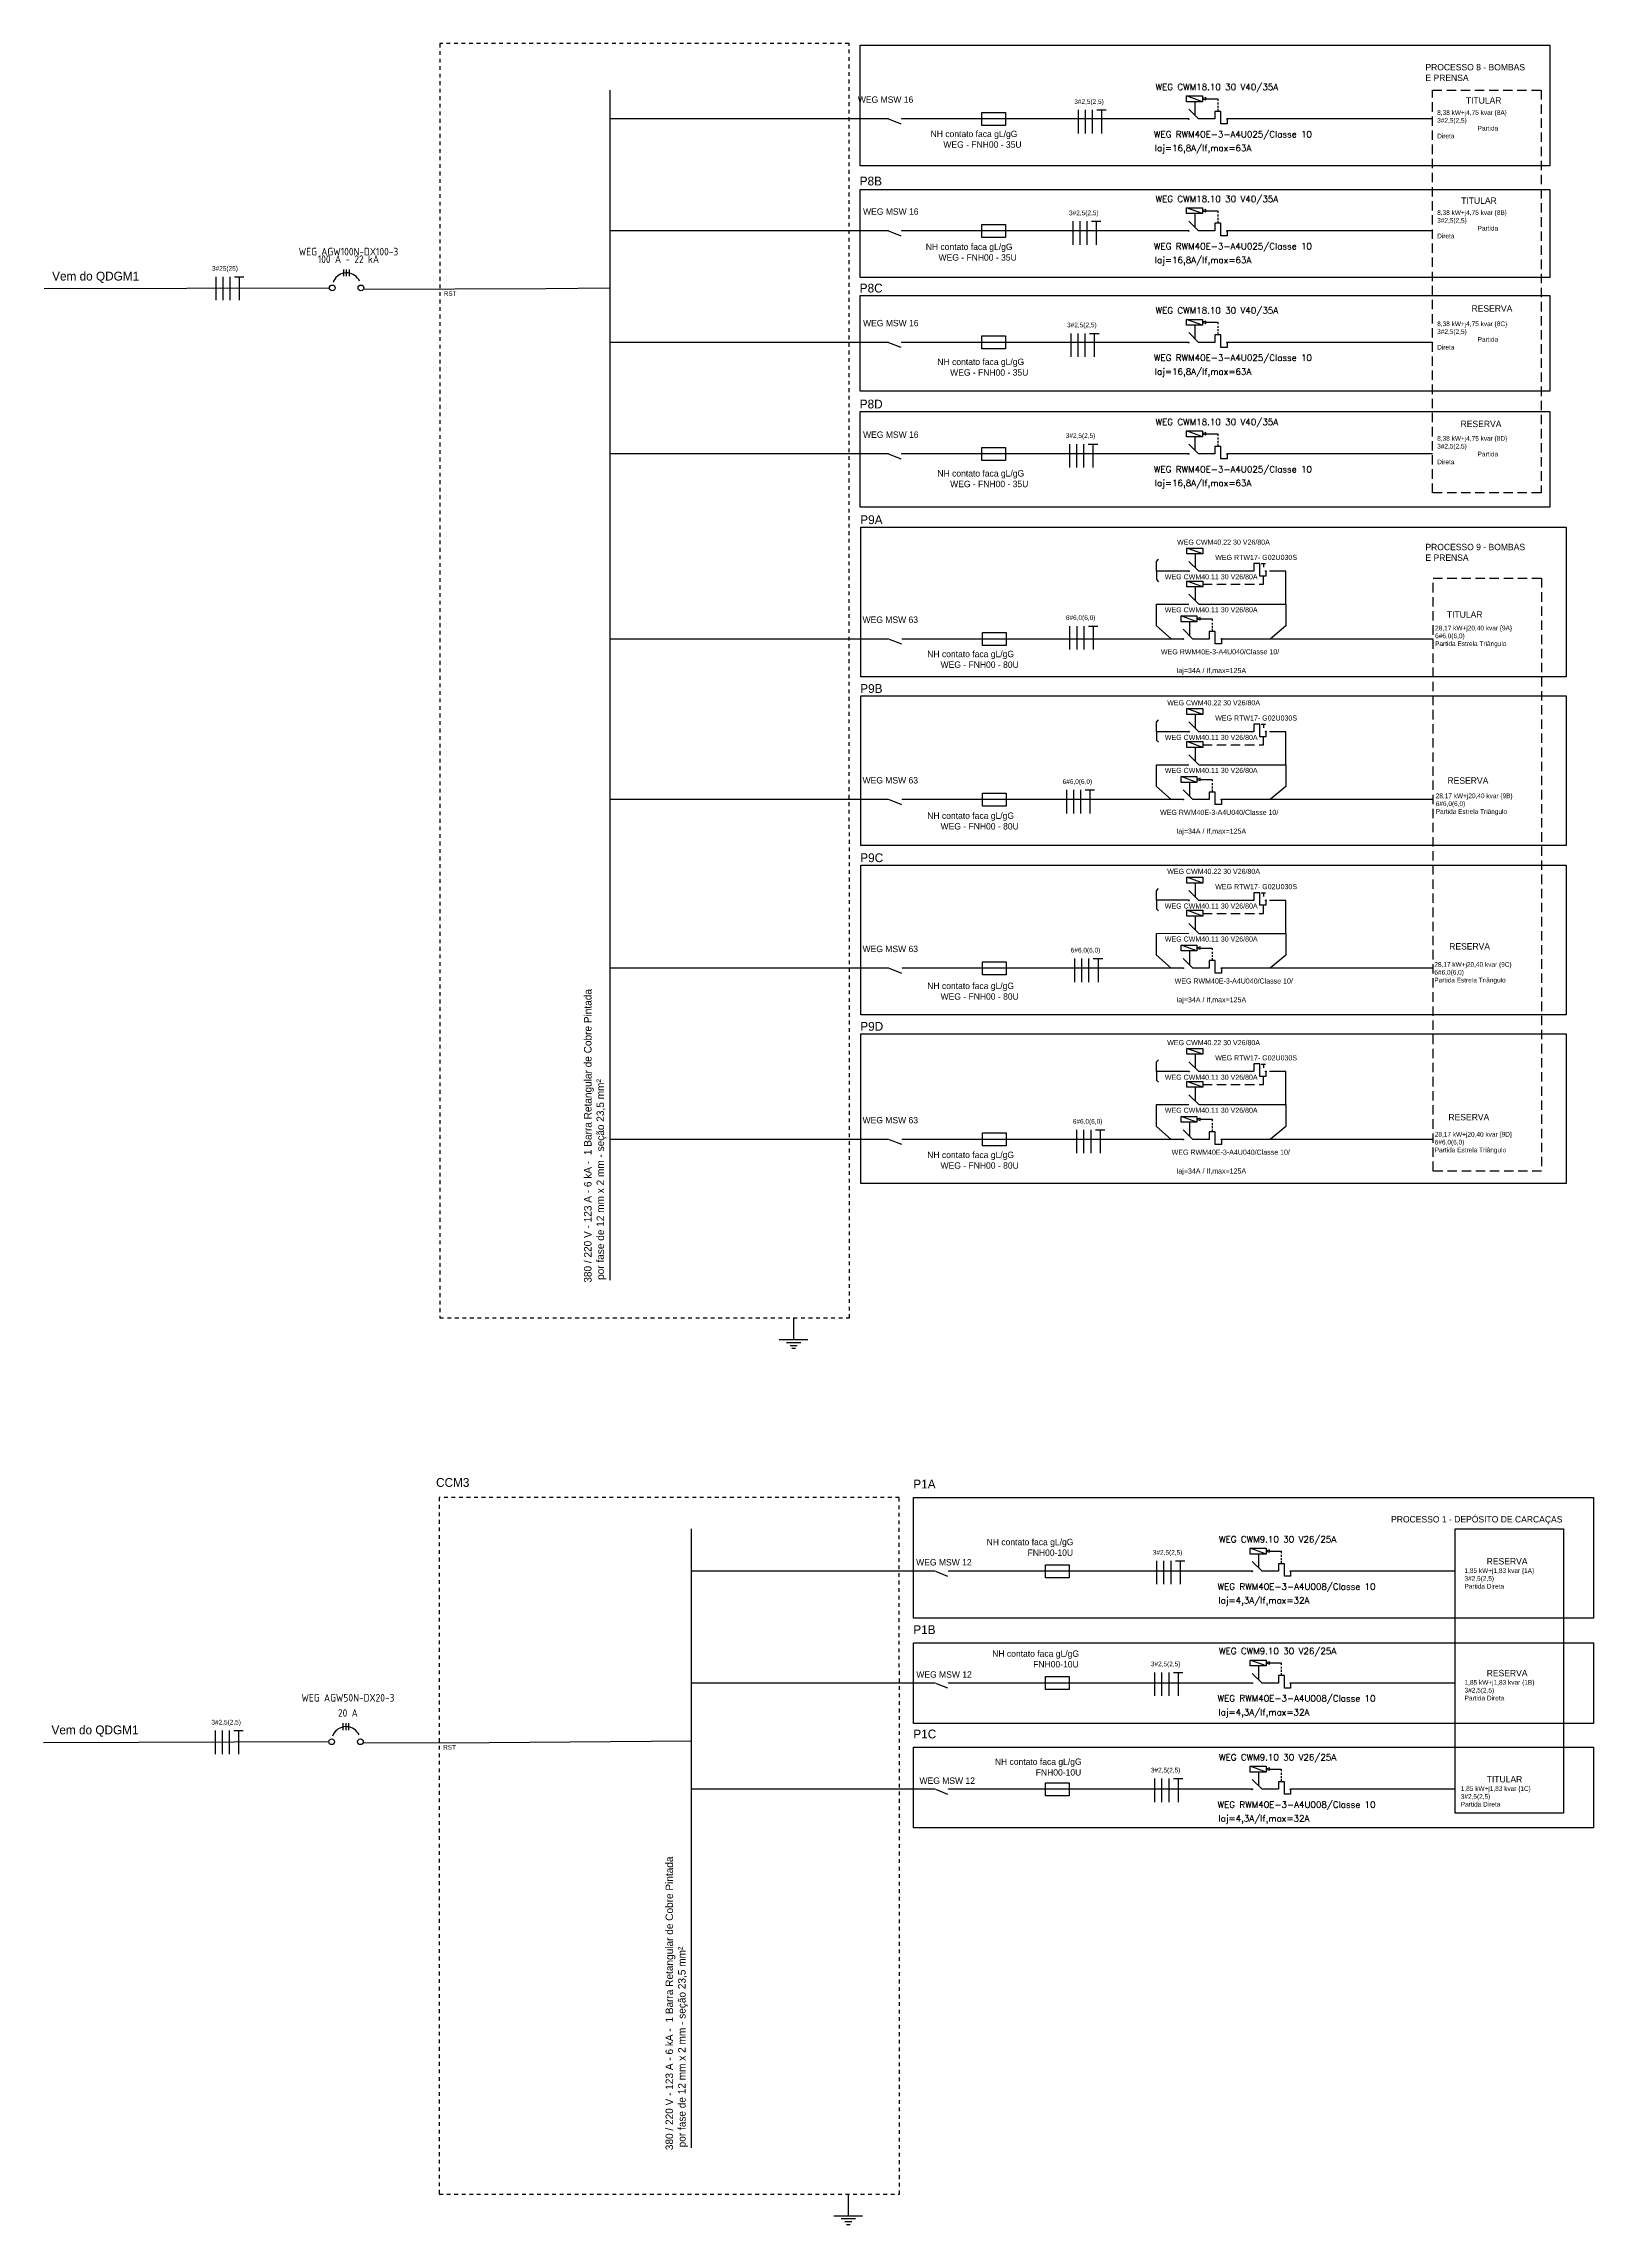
# Model space of a CAD drawing. Extents: x -259 to 641, y -96 to 322.
# Drawn here: x 91.8 to 133, y 97.3 to 155.3 of the extents above; entities that cross this region are included whole.
import ezdxf

# ---------------------------------------------------------------- set-up
doc = ezdxf.new("R2010")
doc.units = 0
doc.header["$MEASUREMENT"] = 0
for name, pattern in [('DASHED', [19.05, 12.7, -6.35]), ('DASHED2', [0.375, 0.25, -0.125]), ('HIDDEN', [0.375, 0.25, -0.125])]:
    doc.linetypes.add(name, pattern=pattern)
for name, color, linetype in [('_ELT_UNIFILAR_DETALHES', 1, 'Continuous'), ('_ELT_UNIFILAR_PROC_TEXTO', 1, 'Continuous'), ('CONEXÃO', 7, 'Continuous'), ('DIAGRAMA UNIFILAR', 80, 'Continuous'), ('ELET_TRIFILAR_TEXTO', 4, 'Continuous'), ('ELET_UNIFILAR_TEXTO', 4, 'Continuous'), ('ELT_UNIFILAR_DESENHO', 5, 'Continuous')]:
    doc.layers.add(name, color=color, linetype=linetype)
doc.styles.add('ARIAL', font='arial.ttf')
doc.styles.add('ROMANS', font='romans')

msp = doc.modelspace()

# ---------------------------------------------------------------- hatches: boundary and pattern name
at = {"layer": 'ELT_UNIFILAR_DESENHO', "linetype": 'Continuous', "transparency": 33554687}
h = msp.add_hatch(color=256, dxfattribs=at)
h.dxf.hatch_style = 1
h.paths.add_polyline_path([(114.256, 153.284, 1), (114.287, 153.284, 1)])
h.paths.add_polyline_path([(114.613, 153.283, 1), (114.644, 153.283, 1)])
h = msp.add_hatch(color=256, dxfattribs=at)
h.dxf.hatch_style = 1
h.paths.add_polyline_path([(114.256, 150.309, 1), (114.287, 150.309, 1)])
h.paths.add_polyline_path([(114.613, 150.308, 1), (114.644, 150.308, 1)])
h = msp.add_hatch(color=256, dxfattribs=at)
h.dxf.hatch_style = 1
h.paths.add_polyline_path([(114.256, 147.347, 1), (114.287, 147.347, 1)])
h.paths.add_polyline_path([(114.613, 147.346, 1), (114.644, 147.346, 1)])
h = msp.add_hatch(color=256, dxfattribs=at)
h.dxf.hatch_style = 1
h.paths.add_polyline_path([(114.256, 144.383, 1), (114.287, 144.383, 1)])
h.paths.add_polyline_path([(114.613, 144.383, 1), (114.644, 144.383, 1)])
h = msp.add_hatch(color=256, dxfattribs=at)
h.dxf.hatch_style = 1
h.paths.add_polyline_path([(114.271, 139.467, 1), (114.302, 139.467, 1)])
h.paths.add_polyline_path([(114.628, 139.466, 1), (114.659, 139.466, 1)])
h = msp.add_hatch(color=256, dxfattribs=at)
h.dxf.hatch_style = 1
h.paths.add_polyline_path([(114.271, 135.2, 1), (114.302, 135.2, 1)])
h.paths.add_polyline_path([(114.628, 135.2, 1), (114.659, 135.2, 1)])
h = msp.add_hatch(color=256, dxfattribs=at)
h.dxf.hatch_style = 1
h.paths.add_polyline_path([(114.271, 130.72, 1), (114.302, 130.72, 1)])
h.paths.add_polyline_path([(114.628, 130.72, 1), (114.659, 130.72, 1)])
h = msp.add_hatch(color=256, dxfattribs=at)
h.dxf.hatch_style = 1
h.paths.add_polyline_path([(114.271, 126.171, 1), (114.302, 126.171, 1)])
h.paths.add_polyline_path([(114.628, 126.17, 1), (114.659, 126.17, 1)])
h = msp.add_hatch(color=256, dxfattribs=at)
h.dxf.hatch_style = 1
h.paths.add_polyline_path([(115.499, 114.698, 1), (115.53, 114.698, 1)])
h.paths.add_polyline_path([(115.856, 114.697, 1), (115.887, 114.697, 1)])
h = msp.add_hatch(color=256, dxfattribs=at)
h.dxf.hatch_style = 1
h.paths.add_polyline_path([(115.499, 111.727, 1), (115.53, 111.727, 1)])
h.paths.add_polyline_path([(115.856, 111.727, 1), (115.887, 111.727, 1)])
h = msp.add_hatch(color=256, dxfattribs=at)
h.dxf.hatch_style = 1
h.paths.add_polyline_path([(115.499, 108.906, 1), (115.53, 108.906, 1)])
h.paths.add_polyline_path([(115.856, 108.905, 1), (115.887, 108.905, 1)])

# ---------------------------------------------------------------- linework, layer by layer
at = {"layer": '_ELT_UNIFILAR_DETALHES', "linetype": 'HIDDEN'}
for points in [[(128.743, 154.041), (131.626, 154.041), (131.626, 143.345), (128.743, 143.345)], [(128.758, 141.076), (131.641, 141.076), (131.641, 125.325), (128.758, 125.325)]]:
    msp.add_lwpolyline(points, close=True, dxfattribs=at)
at = {"layer": '_ELT_UNIFILAR_PROC_TEXTO', "linetype": 'DASHED'}
msp.add_lwpolyline([(129.34, 115.82), (132.223, 115.82), (132.223, 108.264), (129.34, 108.264)], close=True, dxfattribs=at)
at = {"layer": 'CONEXÃO', "color": 6, "linetype": 'HIDDEN'}
for points in [[(122.632, 140.918), (124.245, 140.918), (124.245, 140.918)], [(124.245, 140.918), (124.245, 140.918), (124.245, 141.132)], [(124.245, 136.651), (124.245, 136.651), (124.245, 136.866)], [(122.632, 136.651), (124.245, 136.651), (124.245, 136.651)], [(122.632, 132.171), (124.245, 132.171), (124.245, 132.171)], [(124.245, 132.171), (124.245, 132.171), (124.245, 132.386)], [(122.632, 127.622), (124.245, 127.622), (124.245, 127.622)], [(124.245, 127.622), (124.245, 127.622), (124.245, 127.836)]]:
    msp.add_lwpolyline(points, dxfattribs=at)
at = {"layer": 'DIAGRAMA UNIFILAR', "linetype": 'DASHED2'}
for p, q in [((124.185, 141.464), (124.301, 141.464)), ((124.245, 141.464), (124.245, 141.367)), ((124.185, 137.198), (124.301, 137.198)), ((124.245, 137.198), (124.245, 137.101)), ((124.185, 132.718), (124.301, 132.718)), ((124.245, 132.718), (124.245, 132.621)), ((124.185, 128.168), (124.301, 128.168)), ((124.245, 128.168), (124.245, 128.071))]:
    msp.add_line(p, q, dxfattribs=at)
at = {"layer": 'ELT_UNIFILAR_DESENHO', "linetype": 'DASHED2', "ltscale": 0.05}
for p, q in [((113.234, 155.279), (102.358, 155.279)), ((102.358, 155.279), (102.358, 121.422)), ((113.245, 121.422), (113.234, 155.279)), ((102.358, 121.422), (113.245, 121.422)), ((114.568, 116.655), (102.342, 116.655)), ((102.342, 116.655), (102.342, 98.144)), ((114.575, 98.144), (114.568, 116.655)), ((102.342, 98.144), (114.575, 98.144))]:
    msp.add_line(p, q, dxfattribs=at)
at = {"layer": 'ELT_UNIFILAR_DESENHO'}
for p, q in [((106.88, 122.424), (106.88, 154.042)), ((122.628, 153.737), (122.206, 153.891)), ((122.428, 153.737), (122.428, 153.371)), ((122.715, 153.844), (122.628, 153.813)), ((122.628, 153.813), (122.715, 153.782)), ((122.715, 153.813), (122.715, 153.844)), ((122.715, 153.813), (123.032, 153.813)), ((122.715, 153.782), (122.715, 153.813)), ((123.032, 153.813), (123.032, 153.763)), ((123.032, 153.712), (123.032, 153.661)), ((123.032, 153.627), (123.032, 153.577)), ((123.032, 153.545), (123.032, 153.494)), ((114.286, 153.278), (106.88, 153.278)), ((122.26, 153.278), (114.627, 153.278)), ((119.319, 153.516), (119.319, 152.892)), ((119.507, 153.516), (119.507, 152.892)), ((119.694, 153.516), (119.694, 152.892)), ((119.818, 153.516), (120.067, 153.516)), ((119.942, 153.516), (119.942, 152.892)), ((122.523, 153.277), (122.26, 153.537)), ((122.954, 153.277), (122.523, 153.277)), ((123.116, 153.48), (122.954, 153.48)), ((122.954, 153.48), (122.954, 153.277)), ((123.116, 153.146), (123.116, 153.48)), ((123.279, 153.146), (123.116, 153.146)), ((128.743, 153.277), (123.279, 153.277)), ((123.279, 153.277), (123.279, 153.146)), ((122.628, 150.762), (122.206, 150.916)), ((122.428, 150.762), (122.428, 150.396)), ((122.715, 150.869), (122.628, 150.838)), ((122.628, 150.838), (122.715, 150.807)), ((122.715, 150.838), (122.715, 150.869)), ((122.715, 150.838), (123.032, 150.838)), ((122.715, 150.807), (122.715, 150.838)), ((123.032, 150.838), (123.032, 150.788)), ((123.032, 150.737), (123.032, 150.686)), ((123.032, 150.652), (123.032, 150.602)), ((108.188, 150.303), (106.88, 150.303)), ((114.286, 150.303), (108.188, 150.303)), ((122.26, 150.303), (114.627, 150.303)), ((119.18, 150.559), (119.18, 149.935)), ((119.368, 150.559), (119.368, 149.935)), ((119.555, 150.559), (119.555, 149.935)), ((119.679, 150.559), (119.928, 150.559)), ((119.804, 150.559), (119.804, 149.935)), ((122.523, 150.303), (122.26, 150.562)), ((122.954, 150.303), (122.523, 150.303)), ((123.116, 150.505), (122.954, 150.505)), ((122.954, 150.505), (122.954, 150.303)), ((123.032, 150.57), (123.032, 150.519)), ((123.116, 150.171), (123.116, 150.505)), ((123.279, 150.171), (123.116, 150.171)), ((128.743, 150.303), (123.279, 150.303)), ((123.279, 150.303), (123.279, 150.171)), ((96.401, 149.083), (96.401, 148.459)), ((96.588, 149.083), (96.588, 148.459)), ((96.776, 149.083), (96.776, 148.459)), ((96.9, 149.083), (97.149, 149.083)), ((97.024, 149.083), (97.024, 148.459)), ((99.802, 149.099), (99.802, 149.277)), ((99.802, 149.099), (99.802, 149.277)), ((99.879, 149.099), (99.879, 149.277)), ((99.879, 149.099), (99.879, 149.277)), ((99.955, 149.099), (99.955, 149.277)), ((99.955, 149.099), (99.955, 149.277)), ((91.841, 148.771), (99.422, 148.793)), ((100.33, 148.757), (105.177, 148.771)), ((105.177, 148.771), (106.88, 148.787)), ((122.628, 147.799), (122.206, 147.953)), ((122.428, 147.799), (122.428, 147.434)), ((122.715, 147.907), (122.628, 147.876)), ((122.628, 147.876), (122.715, 147.845)), ((122.715, 147.876), (122.715, 147.907)), ((122.715, 147.876), (123.032, 147.876)), ((122.715, 147.845), (122.715, 147.876)), ((123.032, 147.876), (123.032, 147.826)), ((123.032, 147.774), (123.032, 147.724)), ((108.188, 147.341), (106.88, 147.341)), ((114.286, 147.341), (108.188, 147.341)), ((122.26, 147.341), (114.627, 147.341)), ((119.128, 147.582), (119.128, 146.958)), ((119.316, 147.582), (119.316, 146.958)), ((119.503, 147.582), (119.503, 146.958)), ((119.627, 147.582), (119.877, 147.582)), ((119.752, 147.582), (119.752, 146.958)), ((122.523, 147.34), (122.26, 147.6)), ((122.954, 147.34), (122.523, 147.34)), ((123.116, 147.542), (122.954, 147.542)), ((122.954, 147.542), (122.954, 147.34)), ((123.032, 147.69), (123.032, 147.64)), ((123.032, 147.607), (123.032, 147.557)), ((123.116, 147.208), (123.116, 147.542)), ((123.279, 147.208), (123.116, 147.208)), ((128.743, 147.34), (123.279, 147.34)), ((123.279, 147.34), (123.279, 147.208)), ((122.628, 144.836), (122.206, 144.99)), ((122.715, 144.944), (122.628, 144.913)), ((122.628, 144.913), (122.715, 144.882)), ((122.715, 144.913), (122.715, 144.944)), ((122.715, 144.913), (123.032, 144.913)), ((122.715, 144.882), (122.715, 144.913)), ((123.032, 144.913), (123.032, 144.862)), ((108.418, 144.378), (106.88, 144.378)), ((114.286, 144.378), (108.418, 144.378)), ((122.26, 144.378), (114.627, 144.378)), ((119.094, 144.641), (119.094, 144.017)), ((119.281, 144.641), (119.281, 144.017)), ((119.468, 144.641), (119.468, 144.017)), ((119.592, 144.641), (119.842, 144.641)), ((119.717, 144.641), (119.717, 144.017)), ((122.523, 144.377), (122.26, 144.636)), ((122.428, 144.836), (122.428, 144.471)), ((122.954, 144.377), (122.523, 144.377)), ((123.116, 144.579), (122.954, 144.579)), ((122.954, 144.579), (122.954, 144.377)), ((123.032, 144.811), (123.032, 144.761)), ((123.032, 144.727), (123.032, 144.676)), ((123.032, 144.644), (123.032, 144.594)), ((123.116, 144.245), (123.116, 144.579)), ((128.743, 144.377), (123.279, 144.377)), ((123.279, 144.377), (123.279, 144.245)), ((123.279, 144.245), (123.116, 144.245)), ((121.404, 141.521), (121.454, 141.578)), ((121.404, 141.265), (121.404, 141.521)), ((122.632, 141.723), (122.211, 141.877)), ((122.528, 141.264), (122.264, 141.524)), ((122.433, 141.723), (122.433, 141.358)), ((124.15, 141.467), (123.988, 141.467)), ((123.988, 141.467), (123.988, 141.264)), ((124.15, 141.132), (124.15, 141.467)), ((122.254, 141.265), (121.404, 141.265)), ((121.404, 141.265), (121.404, 141.04)), ((121.404, 141.04), (121.454, 140.983)), ((122.632, 140.847), (122.211, 141.001)), ((122.433, 140.847), (122.433, 140.482)), ((123.988, 141.264), (122.528, 141.264)), ((124.313, 141.132), (124.15, 141.132)), ((124.313, 141.264), (124.313, 141.132)), ((124.841, 141.264), (124.404, 141.264)), ((124.841, 140.388), (124.841, 141.264)), ((121.404, 140.388), (122.264, 140.389)), ((121.404, 139.807), (121.404, 140.388)), ((122.528, 140.388), (122.264, 140.648)), ((122.528, 140.388), (124.841, 140.388)), ((124.841, 140.388), (124.841, 139.807)), ((119.096, 139.805), (119.096, 139.181)), ((119.283, 139.805), (119.283, 139.181)), ((119.471, 139.805), (119.471, 139.181)), ((119.594, 139.805), (119.844, 139.805)), ((119.719, 139.805), (119.719, 139.181)), ((121.799, 139.462), (121.404, 139.807)), ((122.479, 139.92), (122.058, 140.074)), ((122.374, 139.461), (122.111, 139.72)), ((122.279, 139.92), (122.279, 139.554)), ((122.567, 140.028), (122.479, 139.997)), ((122.479, 139.997), (122.567, 139.966)), ((122.567, 139.997), (122.567, 140.028)), ((122.567, 139.997), (122.883, 139.997)), ((122.567, 139.966), (122.567, 139.997)), ((122.967, 139.663), (122.805, 139.663)), ((122.805, 139.663), (122.805, 139.461)), ((122.883, 139.997), (122.883, 139.946)), ((122.883, 139.895), (122.883, 139.844)), ((122.883, 139.811), (122.883, 139.76)), ((122.883, 139.728), (122.883, 139.678)), ((122.967, 139.329), (122.967, 139.663)), ((124.841, 139.807), (124.422, 139.461)), ((108.188, 139.461), (106.88, 139.461)), ((114.286, 139.461), (108.188, 139.461)), ((122.121, 139.461), (114.645, 139.461)), ((122.805, 139.461), (122.374, 139.461)), ((123.13, 139.329), (122.967, 139.329)), ((123.13, 139.461), (123.13, 139.329)), ((128.758, 139.461), (123.14, 139.461)), ((122.632, 137.457), (122.211, 137.611)), ((122.433, 137.457), (122.433, 137.091)), ((121.404, 137.254), (121.454, 137.311)), ((121.404, 136.998), (121.404, 137.254)), ((122.254, 136.998), (121.404, 136.998)), ((121.404, 136.998), (121.404, 136.773)), ((121.404, 136.773), (121.454, 136.716)), ((122.528, 136.998), (122.264, 137.257)), ((123.988, 136.998), (122.528, 136.998)), ((124.15, 137.2), (123.988, 137.2)), ((123.988, 137.2), (123.988, 136.998)), ((124.15, 136.866), (124.15, 137.2)), ((124.313, 136.866), (124.15, 136.866)), ((124.313, 136.998), (124.313, 136.866)), ((124.841, 136.998), (124.404, 136.998)), ((124.841, 136.121), (124.841, 136.998)), ((122.632, 136.581), (122.211, 136.735)), ((122.528, 136.121), (122.264, 136.381)), ((122.433, 136.581), (122.433, 136.215)), ((121.404, 136.121), (122.264, 136.122)), ((121.404, 135.54), (121.404, 136.121)), ((122.479, 135.653), (122.058, 135.807)), ((122.279, 135.653), (122.279, 135.288)), ((122.567, 135.761), (122.479, 135.73)), ((122.479, 135.73), (122.567, 135.699)), ((122.528, 136.121), (124.841, 136.121)), ((122.567, 135.73), (122.567, 135.761)), ((122.567, 135.73), (122.883, 135.73)), ((122.567, 135.699), (122.567, 135.73)), ((122.883, 135.73), (122.883, 135.68)), ((122.883, 135.628), (122.883, 135.578)), ((124.841, 136.121), (124.841, 135.54)), ((108.188, 135.195), (106.88, 135.195)), ((114.286, 135.195), (108.188, 135.195)), ((122.121, 135.195), (114.645, 135.195)), ((119.009, 135.451), (119.009, 134.827)), ((119.196, 135.451), (119.196, 134.827)), ((119.383, 135.451), (119.383, 134.827)), ((119.507, 135.451), (119.757, 135.451)), ((119.632, 135.451), (119.632, 134.827)), ((121.799, 135.195), (121.404, 135.54)), ((122.374, 135.194), (122.111, 135.453)), ((122.805, 135.194), (122.374, 135.194)), ((122.967, 135.396), (122.805, 135.396)), ((122.805, 135.396), (122.805, 135.194)), ((122.883, 135.544), (122.883, 135.493)), ((122.883, 135.461), (122.883, 135.411)), ((122.967, 135.062), (122.967, 135.396)), ((123.13, 135.062), (122.967, 135.062)), ((128.758, 135.194), (123.13, 135.194)), ((123.13, 135.194), (123.13, 135.062)), ((124.841, 135.54), (124.422, 135.195)), ((121.404, 132.774), (121.454, 132.831)), ((121.404, 132.518), (121.404, 132.774)), ((122.632, 132.977), (122.211, 133.131)), ((122.528, 132.517), (122.264, 132.777)), ((122.433, 132.977), (122.433, 132.611)), ((124.15, 132.72), (123.988, 132.72)), ((123.988, 132.72), (123.988, 132.517)), ((124.15, 132.386), (124.15, 132.72)), ((122.254, 132.518), (121.404, 132.518)), ((121.404, 132.518), (121.404, 132.293)), ((121.404, 132.293), (121.454, 132.236)), ((122.632, 132.101), (122.211, 132.254)), ((123.988, 132.517), (122.528, 132.517)), ((124.313, 132.386), (124.15, 132.386)), ((124.313, 132.517), (124.313, 132.386)), ((124.841, 132.517), (124.404, 132.517)), ((124.841, 131.641), (124.841, 132.517)), ((121.404, 131.641), (122.264, 131.642)), ((121.404, 131.06), (121.404, 131.641)), ((122.528, 131.641), (122.264, 131.901)), ((122.433, 132.101), (122.433, 131.735)), ((122.528, 131.641), (124.841, 131.641)), ((124.841, 131.641), (124.841, 131.06)), ((119.227, 130.971), (119.227, 130.347)), ((119.414, 130.971), (119.414, 130.347)), ((119.601, 130.971), (119.601, 130.347)), ((119.725, 130.971), (119.975, 130.971)), ((119.85, 130.971), (119.85, 130.347)), ((121.799, 130.715), (121.404, 131.06)), ((122.479, 131.173), (122.058, 131.327)), ((122.374, 130.714), (122.111, 130.973)), ((122.279, 131.173), (122.279, 130.808)), ((122.567, 131.281), (122.479, 131.25)), ((122.479, 131.25), (122.567, 131.219)), ((122.567, 131.25), (122.567, 131.281)), ((122.567, 131.25), (122.883, 131.25)), ((122.567, 131.219), (122.567, 131.25)), ((122.883, 131.25), (122.883, 131.199)), ((122.883, 131.148), (122.883, 131.098)), ((122.883, 131.064), (122.883, 131.013)), ((122.883, 130.981), (122.883, 130.931)), ((124.841, 131.06), (124.422, 130.715)), ((108.188, 130.715), (106.88, 130.715)), ((114.286, 130.715), (108.188, 130.715)), ((122.121, 130.715), (114.645, 130.715)), ((122.805, 130.714), (122.374, 130.714)), ((122.967, 130.916), (122.805, 130.916)), ((122.805, 130.916), (122.805, 130.714)), ((122.967, 130.582), (122.967, 130.916)), ((123.13, 130.582), (122.967, 130.582)), ((123.13, 130.714), (123.13, 130.582)), ((128.758, 130.714), (123.14, 130.714)), ((121.404, 128.225), (121.454, 128.282)), ((121.404, 127.969), (121.404, 128.225)), ((122.632, 128.427), (122.211, 128.581)), ((122.528, 127.968), (122.264, 128.228)), ((122.433, 128.427), (122.433, 128.062)), ((124.15, 128.17), (123.988, 128.17)), ((123.988, 128.17), (123.988, 127.968)), ((124.15, 127.836), (124.15, 128.17)), ((122.254, 127.969), (121.404, 127.969)), ((121.404, 127.969), (121.404, 127.744)), ((121.404, 127.744), (121.454, 127.687)), ((122.632, 127.551), (122.211, 127.705)), ((122.433, 127.551), (122.433, 127.186)), ((123.988, 127.968), (122.528, 127.968)), ((124.313, 127.836), (124.15, 127.836)), ((124.313, 127.968), (124.313, 127.836)), ((124.841, 127.968), (124.404, 127.968)), ((124.841, 127.092), (124.841, 127.968)), ((121.404, 127.092), (122.264, 127.093)), ((121.404, 126.511), (121.404, 127.092)), ((122.528, 127.092), (122.264, 127.351)), ((122.528, 127.092), (124.841, 127.092)), ((124.841, 127.092), (124.841, 126.511)), ((119.281, 126.422), (119.281, 125.798)), ((119.469, 126.422), (119.469, 125.798)), ((119.656, 126.422), (119.656, 125.798)), ((119.78, 126.422), (120.029, 126.422)), ((119.905, 126.422), (119.905, 125.798)), ((121.799, 126.166), (121.404, 126.511)), ((122.479, 126.624), (122.058, 126.778)), ((122.374, 126.165), (122.111, 126.424)), ((122.279, 126.624), (122.279, 126.258)), ((122.567, 126.732), (122.479, 126.701)), ((122.479, 126.701), (122.567, 126.669)), ((122.567, 126.701), (122.567, 126.732)), ((122.567, 126.701), (122.883, 126.701)), ((122.567, 126.669), (122.567, 126.701)), ((122.967, 126.367), (122.805, 126.367)), ((122.805, 126.367), (122.805, 126.165)), ((122.883, 126.701), (122.883, 126.65)), ((122.883, 126.599), (122.883, 126.548)), ((122.883, 126.514), (122.883, 126.464)), ((122.883, 126.432), (122.883, 126.382)), ((122.967, 126.033), (122.967, 126.367)), ((124.841, 126.511), (124.422, 126.165)), ((108.112, 126.165), (106.88, 126.165)), ((114.286, 126.165), (108.112, 126.165)), ((122.121, 126.165), (114.645, 126.165)), ((122.805, 126.165), (122.374, 126.165)), ((123.13, 126.033), (122.967, 126.033)), ((123.13, 126.165), (123.13, 126.033)), ((128.758, 126.165), (123.14, 126.165)), ((111.759, 121.422), (111.759, 120.847)), ((111.378, 120.847), (112.141, 120.847)), ((111.569, 120.771), (111.95, 120.771)), ((111.664, 120.694), (111.855, 120.694)), ((111.712, 120.618), (111.807, 120.618)), ((109.048, 99.377), (109.048, 115.821)), ((124.317, 115.151), (123.895, 115.305)), ((121.408, 114.97), (121.408, 114.346)), ((121.595, 114.97), (121.595, 114.346)), ((121.782, 114.97), (121.782, 114.346)), ((121.906, 114.97), (122.156, 114.97)), ((122.031, 114.97), (122.031, 114.346)), ((124.212, 114.691), (123.948, 114.951)), ((124.117, 115.151), (124.117, 114.785)), ((124.404, 115.258), (124.317, 115.227)), ((124.317, 115.227), (124.404, 115.196)), ((124.404, 115.227), (124.404, 115.258)), ((124.404, 115.227), (124.721, 115.227)), ((124.404, 115.196), (124.404, 115.227)), ((124.805, 114.894), (124.643, 114.894)), ((124.643, 114.894), (124.643, 114.691)), ((124.721, 115.227), (124.721, 115.177)), ((124.721, 115.126), (124.721, 115.075)), ((124.721, 115.041), (124.721, 114.991)), ((124.721, 114.959), (124.721, 114.908)), ((124.805, 114.559), (124.805, 114.894)), ((110.343, 114.692), (109.048, 114.692)), ((115.514, 114.692), (110.343, 114.692)), ((123.948, 114.692), (115.875, 114.692)), ((124.643, 114.691), (124.212, 114.691)), ((124.968, 114.559), (124.805, 114.559)), ((129.34, 114.691), (124.957, 114.691)), ((124.968, 114.691), (124.968, 114.559)), ((121.355, 112.007), (121.355, 111.383)), ((121.542, 112.007), (121.542, 111.383)), ((121.729, 112.007), (121.729, 111.383)), ((121.853, 112.007), (122.103, 112.007)), ((121.978, 112.007), (121.978, 111.383)), ((124.317, 112.18), (123.895, 112.334)), ((124.212, 111.721), (123.948, 111.98)), ((124.117, 112.18), (124.117, 111.815)), ((124.404, 112.288), (124.317, 112.257)), ((124.317, 112.257), (124.404, 112.226)), ((124.404, 112.257), (124.404, 112.288)), ((124.404, 112.257), (124.721, 112.257)), ((124.404, 112.226), (124.404, 112.257)), ((124.805, 111.923), (124.643, 111.923)), ((124.643, 111.923), (124.643, 111.721)), ((124.721, 112.257), (124.721, 112.206)), ((124.721, 112.155), (124.721, 112.105)), ((124.721, 112.071), (124.721, 112.02)), ((124.721, 111.988), (124.721, 111.938)), ((124.805, 111.589), (124.805, 111.923)), ((110.343, 111.721), (109.048, 111.721)), ((115.514, 111.721), (110.343, 111.721)), ((123.948, 111.721), (115.874, 111.721)), ((124.643, 111.721), (124.212, 111.721)), ((124.968, 111.589), (124.805, 111.589)), ((124.968, 111.721), (124.968, 111.589)), ((129.34, 111.721), (124.978, 111.721)), ((91.826, 110.147), (99.406, 110.169)), ((96.386, 110.459), (96.386, 109.835)), ((96.573, 110.459), (96.573, 109.835)), ((96.76, 110.459), (96.76, 109.835)), ((96.884, 110.459), (97.134, 110.459)), ((97.009, 110.459), (97.009, 109.835)), ((99.787, 110.475), (99.787, 110.653)), ((99.787, 110.475), (99.787, 110.653)), ((99.863, 110.475), (99.863, 110.653)), ((99.863, 110.475), (99.863, 110.653)), ((99.939, 110.475), (99.939, 110.653)), ((99.939, 110.475), (99.939, 110.653)), ((100.314, 110.133), (103.664, 110.147)), ((103.664, 110.147), (109.048, 110.183)), ((124.317, 109.359), (123.895, 109.513)), ((121.355, 109.186), (121.355, 108.562)), ((121.542, 109.186), (121.542, 108.562)), ((121.729, 109.186), (121.729, 108.562)), ((121.853, 109.186), (122.103, 109.186)), ((121.978, 109.186), (121.978, 108.562)), ((124.212, 108.9), (123.948, 109.159)), ((124.117, 109.359), (124.117, 108.993)), ((124.404, 109.467), (124.317, 109.436)), ((124.317, 109.436), (124.404, 109.404)), ((124.404, 109.436), (124.404, 109.467)), ((124.404, 109.436), (124.721, 109.436)), ((124.404, 109.404), (124.404, 109.436)), ((124.805, 109.102), (124.643, 109.102)), ((124.643, 109.102), (124.643, 108.9)), ((124.721, 109.436), (124.721, 109.385)), ((124.721, 109.334), (124.721, 109.283)), ((124.721, 109.249), (124.721, 109.199)), ((124.721, 109.167), (124.721, 109.117)), ((124.805, 108.768), (124.805, 109.102)), ((110.343, 108.9), (109.048, 108.9)), ((115.514, 108.9), (110.343, 108.9)), ((123.948, 108.9), (115.874, 108.9)), ((124.643, 108.9), (124.212, 108.9)), ((124.968, 108.768), (124.805, 108.768)), ((124.968, 108.9), (124.968, 108.768)), ((129.34, 108.9), (124.978, 108.9)), ((113.213, 98.144), (113.213, 97.569)), ((112.832, 97.569), (113.595, 97.569)), ((113.023, 97.493), (113.404, 97.493)), ((113.118, 97.416), (113.309, 97.416)), ((113.166, 97.34), (113.261, 97.34))]:
    msp.add_line(p, q, dxfattribs=at)
at = {"layer": 'ELT_UNIFILAR_DESENHO', "linetype": 'Continuous'}
for p, q in [((114.286, 153.278), (114.607, 153.149)), ((114.286, 150.303), (114.607, 150.174)), ((114.286, 147.341), (114.607, 147.212)), ((114.286, 144.378), (114.607, 144.248)), ((114.301, 139.461), (114.623, 139.332)), ((114.301, 135.195), (114.623, 135.066)), ((114.301, 130.715), (114.623, 130.585)), ((114.301, 126.165), (114.623, 126.036)), ((115.529, 114.692), (115.85, 114.563)), ((115.529, 111.721), (115.85, 111.592)), ((115.529, 108.9), (115.85, 108.771))]:
    msp.add_line(p, q, dxfattribs=at)
at = {"layer": 'ELT_UNIFILAR_DESENHO', "linetype": 'ByBlock'}
for points in [[(113.527, 155.241), (131.861, 155.241), (131.861, 152.032), (113.527, 152.032)], [(113.527, 151.403), (131.861, 151.403), (131.861, 149.063), (113.527, 149.063)], [(113.527, 148.59), (131.861, 148.59), (131.861, 146.043), (113.527, 146.043)], [(113.527, 145.508), (131.861, 145.508), (131.861, 142.962), (113.527, 142.962)], [(113.543, 142.436), (132.295, 142.436), (132.295, 138.457), (113.543, 138.457)], [(113.543, 137.951), (132.295, 137.951), (132.295, 133.972), (113.543, 133.972)], [(113.543, 133.455), (132.295, 133.455), (132.295, 129.476), (113.543, 129.476)], [(113.543, 128.975), (132.295, 128.975), (132.295, 124.996), (113.543, 124.996)], [(114.942, 116.655), (133.017, 116.655), (133.017, 113.446), (114.942, 113.446)], [(114.942, 112.789), (133.017, 112.789), (133.017, 110.648), (114.942, 110.648)], [(114.942, 110.015), (133.017, 110.015), (133.017, 107.875), (114.942, 107.875)]]:
    msp.add_lwpolyline(points, close=True, dxfattribs=at)
at = {"layer": 'ELT_UNIFILAR_DESENHO'}
for points in [[(122.628, 153.737), (122.206, 153.737), (122.206, 153.891), (122.628, 153.891)], [(122.628, 150.762), (122.206, 150.762), (122.206, 150.916), (122.628, 150.916)], [(122.628, 147.799), (122.206, 147.799), (122.206, 147.953), (122.628, 147.953)], [(122.628, 144.836), (122.206, 144.836), (122.206, 144.99), (122.628, 144.99)], [(122.632, 141.723), (122.211, 141.723), (122.211, 141.877), (122.632, 141.877)], [(122.632, 140.847), (122.211, 140.847), (122.211, 141.001), (122.632, 141.001)], [(122.479, 139.92), (122.058, 139.92), (122.058, 140.074), (122.479, 140.074)], [(122.632, 137.457), (122.211, 137.457), (122.211, 137.611), (122.632, 137.611)], [(122.632, 136.581), (122.211, 136.581), (122.211, 136.735), (122.632, 136.735)], [(122.479, 135.653), (122.058, 135.653), (122.058, 135.807), (122.479, 135.807)], [(122.632, 132.977), (122.211, 132.977), (122.211, 133.131), (122.632, 133.131)], [(122.632, 132.101), (122.211, 132.101), (122.211, 132.254), (122.632, 132.254)], [(122.479, 131.173), (122.058, 131.173), (122.058, 131.327), (122.479, 131.327)], [(122.632, 128.427), (122.211, 128.427), (122.211, 128.581), (122.632, 128.581)], [(122.632, 127.551), (122.211, 127.551), (122.211, 127.705), (122.632, 127.705)], [(122.479, 126.624), (122.058, 126.624), (122.058, 126.778), (122.479, 126.778)], [(124.317, 115.151), (123.895, 115.151), (123.895, 115.305), (124.317, 115.305)], [(124.317, 112.18), (123.895, 112.18), (123.895, 112.334), (124.317, 112.334)], [(124.317, 109.359), (123.895, 109.359), (123.895, 109.513), (124.317, 109.513)]]:
    msp.add_lwpolyline(points, close=True, dxfattribs=at)
at = {"layer": 'ELT_UNIFILAR_DESENHO', "linetype": 'Continuous'}
for points in [[(116.762, 153.45), (117.393, 153.45), (117.393, 153.106), (116.762, 153.106)], [(116.762, 150.476), (117.393, 150.476), (117.393, 150.131), (116.762, 150.131)], [(116.762, 147.513), (117.393, 147.513), (117.393, 147.168), (116.762, 147.168)], [(116.762, 144.55), (117.393, 144.55), (117.393, 144.205), (116.762, 144.205)], [(116.777, 139.634), (117.409, 139.634), (117.409, 139.289), (116.777, 139.289)], [(116.777, 135.367), (117.409, 135.367), (117.409, 135.022), (116.777, 135.022)], [(116.777, 130.887), (117.409, 130.887), (117.409, 130.542), (116.777, 130.542)], [(116.777, 126.338), (117.409, 126.338), (117.409, 125.993), (116.777, 125.993)], [(118.451, 114.864), (119.082, 114.864), (119.082, 114.52), (118.451, 114.52)], [(118.451, 111.894), (119.082, 111.894), (119.082, 111.549), (118.451, 111.549)], [(118.451, 109.073), (119.082, 109.073), (119.082, 108.728), (118.451, 108.728)]]:
    msp.add_lwpolyline(points, close=True, dxfattribs=at)
at = {"layer": 'ELT_UNIFILAR_DESENHO'}
for points in [[(100.224, 148.968), (100.2, 149.012), (100.171, 149.052), (100.136, 149.088), (100.097, 149.119), (100.055, 149.145), (100.009, 149.165), (99.961, 149.179), (99.912, 149.187), (99.862, 149.188), (99.812, 149.182), (99.764, 149.17), (99.717, 149.152), (99.674, 149.128), (99.634, 149.099), (99.597, 149.064), (99.566, 149.025), (99.54, 148.983), (99.52, 148.937)], [(100.209, 110.344), (100.185, 110.388), (100.155, 110.428), (100.121, 110.464), (100.082, 110.495), (100.039, 110.521), (99.994, 110.541), (99.946, 110.555), (99.896, 110.563), (99.847, 110.564), (99.797, 110.558), (99.748, 110.546), (99.702, 110.528), (99.658, 110.504), (99.618, 110.475), (99.582, 110.44), (99.551, 110.401), (99.525, 110.359), (99.505, 110.313)]]:
    msp.add_lwpolyline(points, dxfattribs=at)
at = {"layer": 'ELT_UNIFILAR_DESENHO', "linetype": 'Continuous'}
for centre in [(122.26, 153.278), (123.279, 153.277), (122.26, 150.303), (123.279, 150.303), (122.26, 147.341), (123.279, 147.34), (122.26, 144.378), (123.279, 144.377), (122.264, 141.265), (124.313, 141.264), (122.111, 139.461), (123.13, 139.461), (122.264, 136.998), (124.313, 136.998), (122.111, 135.195), (123.13, 135.194), (122.264, 132.518), (124.313, 132.517), (122.111, 130.715), (123.13, 130.714), (122.264, 127.969), (124.313, 127.968), (122.111, 126.165), (123.13, 126.165), (123.948, 114.692), (124.968, 114.691), (123.948, 111.721), (124.968, 111.721), (123.948, 108.9), (124.968, 108.9)]:
    msp.add_circle(centre, 0.0105, dxfattribs=at)
at = {"layer": 'ELT_UNIFILAR_DESENHO'}
for centre in [(99.498, 148.788), (100.26, 148.788), (99.482, 110.164), (100.245, 110.164)]:
    msp.add_circle(centre, 0.0763, dxfattribs=at)

# ---------------------------------------------------------------- texts
at = {"layer": '_ELT_UNIFILAR_PROC_TEXTO', "attachment_point": 1}
for s, insert, char_height in [('PROCESSO 8 - BOMBAS \\PE PRENSA', (128.552, 154.739), 0.16976), ('\\A1;8,38 kW+j4,75 kvar \\{8A\\}\\P3#2,5(2,5)\\P\\pi-1.51856;{\\A0;^I            Partida Direta}', (128.865, 153.511), 0.12481), ('\\A1;8,38 kW+j4,75 kvar \\{8B\\}\\P3#2,5(2,5)\\P\\pi-1.51856;{\\A0;^I            Partida Direta}', (128.865, 150.854), 0.12481), ('TITULAR', (129.503, 151.192), 0.1698), ('RESERVA', (129.778, 148.327), 0.1698), ('\\A1;8,38 kW+j4,75 kvar \\{8C\\}\\P3#2,5(2,5)\\P\\pi-1.51856;{\\A0;^I            Partida Direta}', (128.865, 147.898), 0.12481), ('\\A1;8,38 kW+j4,75 kvar \\{8D\\}\\P3#2,5(2,5)\\P\\pi-1.51856;{\\A0;^I            Partida Direta}', (128.865, 144.854), 0.12481), ('RESERVA', (129.487, 145.26), 0.1698), ('PROCESSO 9 - BOMBAS \\PE PRENSA', (128.552, 141.99), 0.16976), ('TITULAR', (129.123, 140.196), 0.1698), ('RESERVA', (129.139, 135.784), 0.1698), ('RESERVA', (129.184, 131.381), 0.1698), ('RESERVA', (129.164, 126.843), 0.1698), ('PROCESSO 1 - DEPÓSITO DE CARCAÇAS', (127.64, 116.159), 0.16976), ('RESERVA', (130.181, 115.043), 0.1698), ('RESERVA', (130.181, 112.073), 0.1698), ('\\A1;1,85 kW+j1,83 kvar \\{1C\\}\\P3#2,5(2,5)\\P{\\A0;Partida Direta}', (129.492, 108.981), 0.12481), ('TITULAR', (130.181, 109.252), 0.1698)]:
    msp.add_mtext(s, dxfattribs=dict(at, insert=insert, char_height=char_height))
for s, insert, char_height, width in [('TITULAR', (129.627, 153.856), 0.1698, 1.07512), ('\\A1;28,17 kW+j20,40 kvar \\{9A\\}\\P6#6,0(6,0)\\P{\\A0;Partida Estrela Triângulo}', (128.81, 139.815), 0.12481, 3.47757), ('\\A1;28,17 kW+j20,40 kvar \\{9B\\}\\P6#6,0(6,0)\\P{\\A0;Partida Estrela Triângulo}', (128.826, 135.357), 0.12481, 3.47757), ('\\A1;28,17 kW+j20,40 kvar \\{9C\\}\\P6#6,0(6,0)\\P{\\A0;Partida Estrela Triângulo}', (128.789, 130.877), 0.12481, 3.47757), ('\\A1;28,17 kW+j20,40 kvar \\{9D\\}\\P6#6,0(6,0)\\P{\\A0;Partida Estrela Triângulo}', (128.801, 126.364), 0.12481, 3.47757), ('\\A1;1,85 kW+j1,83 kvar \\{1A\\}\\P3#2,5(2,5)\\P{\\A0;Partida Direta}', (129.59, 114.773), 0.12481, 2.56156), ('\\A1;1,85 kW+j1,83 kvar \\{1B\\}\\P3#2,5(2,5)\\P{\\A0;Partida Direta}', (129.593, 111.803), 0.12481, 3.14125)]:
    msp.add_mtext(s, dxfattribs=dict(at, insert=insert, char_height=char_height, width=width))
at = {"layer": 'ELET_TRIFILAR_TEXTO', "style": 'ROMANS'}
for s, p in [('WEG CWM18.10 30 V40/35A', (121.378, 154.043)), ('WEG RWM40E-3-A4U025/Classe 10     ', (121.338, 152.787)), ('Iaj=16,8A/If,max=63A ', (121.361, 152.419)), ('WEG CWM18.10 30 V40/35A', (121.378, 151.068)), ('WEG RWM40E-3-A4U025/Classe 10     ', (121.338, 149.812)), ('Iaj=16,8A/If,max=63A ', (121.361, 149.444)), ('WEG CWM18.10 30 V40/35A', (121.378, 148.106)), ('WEG RWM40E-3-A4U025/Classe 10     ', (121.338, 146.849)), ('Iaj=16,8A/If,max=63A ', (121.361, 146.482)), ('WEG CWM18.10 30 V40/35A', (121.378, 145.143)), ('WEG RWM40E-3-A4U025/Classe 10     ', (121.338, 143.886)), ('Iaj=16,8A/If,max=63A ', (121.361, 143.519)), ('WEG CWM9.10 30 V26/25A', (123.067, 115.457)), ('WEG RWM40E-3-A4U008/Classe 10', (123.027, 114.201)), ('Iaj=4,3A/If,max=32A ', (123.05, 113.833)), ('WEG CWM9.10 30 V26/25A', (123.067, 112.487)), ('WEG RWM40E-3-A4U008/Classe 10', (123.027, 111.23)), ('Iaj=4,3A/If,max=32A ', (123.05, 110.863)), ('WEG CWM9.10 30 V26/25A', (123.067, 109.665)), ('WEG RWM40E-3-A4U008/Classe 10', (123.027, 108.409)), ('Iaj=4,3A/If,max=32A ', (123.05, 108.041))]:
    msp.add_text(s, height=0.1695, dxfattribs=at).set_placement(p)
at = {"layer": 'ELET_TRIFILAR_TEXTO', "char_height": 0.1695, "attachment_point": 1}
for s, insert in [('\\pi-1.75152;NH contato faca gL/gG\\P\\pi-1.41251;WEG - FNH00 - 35U', (117.153, 152.965)), ('\\pi-1.75152;NH contato faca gL/gG\\P\\pi-1.41251;WEG - FNH00 - 35U', (117.024, 149.966)), ('\\pi-1.75152;NH contato faca gL/gG\\P\\pi-1.41251;WEG - FNH00 - 35U', (117.333, 146.91)), ('\\pi-1.75152;NH contato faca gL/gG\\P\\pi-1.41251;WEG - FNH00 - 35U', (117.333, 143.947)), ('\\pi-1.75152;NH contato faca gL/gG\\P\\pi-1.39839;WEG - FNH00 - 80U', (117.064, 139.147)), ('\\pi-1.75152;NH contato faca gL/gG\\P\\pi-1.39839;WEG - FNH00 - 80U', (117.064, 134.852)), ('\\pi-1.75152;NH contato faca gL/gG\\P\\pi-1.39839;WEG - FNH00 - 80U', (117.064, 130.33)), ('\\pi-1.75152;NH contato faca gL/gG\\P\\pi-1.39839;WEG - FNH00 - 80U', (117.064, 125.84)), ('\\pi-1.75152;NH contato faca gL/gG\\P\\pi-0.66388;FNH00-10U', (118.642, 115.554)), ('\\pi-1.75152;NH contato faca gL/gG\\P\\pi-0.66388;FNH00-10U', (118.791, 112.589)), ('\\pi-1.75152;NH contato faca gL/gG\\P\\pi-0.66388;FNH00-10U', (118.86, 109.717))]:
    msp.add_mtext(s, dxfattribs=dict(at, insert=insert))
at = {"layer": 'ELET_TRIFILAR_TEXTO', "char_height": 0.1356, "attachment_point": 1}
for s, insert, width in [('\\pi0.71009;WEG CWM40.22 30 V26/80A      ', (121.241, 142.102), 4.47121), ('\\pi0.2204;WEG RTW17- G02U030S      ', (122.745, 141.697), 2.94942), ('WEG CWM40.11 30 V26/80A      ', (121.626, 141.182), 4.80359), ('WEG CWM40.11 30 V26/80A      ', (121.626, 140.305), 4.80359), ('\\pi0.18047;WEG RWM40E-3-A4U040/Classe 10/   ', (121.342, 139.19), 4.27077), ('\\pi0.11641;Iaj=34A / If,max=125A    ', (121.818, 138.691), 2.80925), ('\\pi0.44842;WEG CWM40.22 30 V26/80A      ', (121.241, 137.835), 3.94788), ('\\pi0.2204;WEG RTW17- G02U030S      ', (122.745, 137.43), 2.94942), ('WEG CWM40.11 30 V26/80A      ', (121.626, 136.915), 4.80359), ('WEG CWM40.11 30 V26/80A      ', (121.626, 136.038), 4.80359), ('\\pi0.15793;WEG RWM40E-3-A4U040/Classe 10/   ', (121.342, 134.923), 4.2257), ('\\pi0.11641;Iaj=34A / If,max=125A    ', (121.818, 134.424), 2.80925), ('\\pi0.44842;WEG CWM40.22 30 V26/80A      ', (121.241, 133.355), 3.94788), ('\\pi0.2204;WEG RTW17- G02U030S      ', (122.745, 132.95), 2.94942), ('WEG CWM40.11 30 V26/80A      ', (121.626, 132.435), 4.80359), ('WEG CWM40.11 30 V26/80A      ', (121.626, 131.558), 4.80359), ('\\pi0.54423;WEG RWM40E-3-A4U040/Classe 10/   \\P\\pi2.36355;  ', (121.342, 130.443), 4.99831), ('\\pi0.11641;Iaj=34A / If,max=125A    ', (121.818, 129.944), 2.80925), ('\\pi0.44842;WEG CWM40.22 30 V26/80A      ', (121.241, 128.806), 3.94788), ('\\pi0.2204;WEG RTW17- G02U030S      ', (122.745, 128.401), 2.94942), ('WEG CWM40.11 30 V26/80A      ', (121.626, 127.886), 4.80359), ('WEG CWM40.11 30 V26/80A      ', (121.626, 127.009), 4.80359), ('\\pi0.46557;WEG RWM40E-3-A4U040/Classe 10/   ', (121.342, 125.894), 4.84097), ('\\pi0.11641;Iaj=34A / If,max=125A    ', (121.818, 125.395), 2.80925)]:
    msp.add_mtext(s, dxfattribs=dict(at, insert=insert, width=width))
at = {"layer": 'ELET_UNIFILAR_TEXTO', "attachment_point": 1}
for s, insert, char_height, width in [('WEG MSW 16      ', (113.467, 153.876), 0.1695, 1.97354), ('\\A1;3#2,5(2,5)', (119.219, 153.802), 0.12481, 0.97518), ('P8B', (113.517, 151.745), 0.234, 4.52601), ('\\pi0.13926;WEG MSW 16      ', (113.467, 150.901), 0.1695, 1.97354), ('\\A1;3#2,5(2,5)', (119.08, 150.845), 0.12481, 0.97518), ('\\A1;3#25(25)', (96.301, 149.369), 0.12481, 0.97518), ('P8C', (113.517, 148.901), 0.234, 4.52601), ('\\pi0.13926;WEG MSW 16      ', (113.467, 147.939), 0.1695, 1.97354), ('\\A1;3#2,5(2,5)', (119.028, 147.868), 0.12481, 0.97518), ('P8D', (113.517, 145.82), 0.234, 4.52601), ('\\pi0.13926;WEG MSW 16      ', (113.467, 144.975), 0.1695, 1.97354), ('\\A1;3#2,5(2,5)', (118.993, 144.927), 0.12481, 0.97518), ('P9A', (113.532, 142.748), 0.234, 4.52601), ('\\pi0.11101;WEG MSW 63      ', (113.482, 140.059), 0.1695, 1.97354), ('\\A1;6#6,0(6,0)', (118.996, 140.091), 0.12481, 0.97518), ('P9B', (113.532, 138.262), 0.234, 4.52601), ('\\pi0.11101;WEG MSW 63      ', (113.482, 135.792), 0.1695, 1.97354), ('\\A1;6#6,0(6,0)', (118.909, 135.737), 0.12481, 0.97518), ('P9C', (113.532, 133.767), 0.234, 4.52601), ('\\pi0.11101;WEG MSW 63      ', (113.482, 131.312), 0.1695, 1.97354), ('\\A1;6#6,0(6,0)', (119.126, 131.257), 0.12481, 0.97518), ('P9D', (113.532, 129.287), 0.234, 4.52601), ('\\pi0.11101;WEG MSW 63      ', (113.482, 126.763), 0.1695, 1.97354), ('\\A1;6#6,0(6,0)', (119.181, 126.708), 0.12481, 0.97518), ('CCM3', (102.257, 117.169), 0.234, 4.52601), ('P1A', (114.942, 117.126), 0.234, 4.52601), ('WEG MSW 12', (115.017, 115.016), 0.1695, 1.97354), ('\\A1;3#2,5(2,5)', (121.307, 115.256), 0.12481, 0.97518), ('P1B', (114.942, 113.259), 0.234, 4.52601), ('WEG MSW 12', (115.022, 112.035), 0.1695, 1.97354), ('\\A1;3#2,5(2,5)', (121.254, 112.293), 0.12481, 0.97518), ('\\A1;3#2,5(2,5)', (96.285, 110.745), 0.12481, 0.97518), ('P1C', (114.942, 110.486), 0.234, 4.52601), ('WEG MSW 12', (115.106, 109.214), 0.1695, 1.97354), ('\\A1;3#2,5(2,5)', (121.254, 109.472), 0.12481, 0.97518)]:
    msp.add_mtext(s, dxfattribs=dict(at, insert=insert, char_height=char_height, width=width))
at = {"layer": 'ELET_UNIFILAR_TEXTO', "char_height": 0.20154, "width": 3.82691, "attachment_point": 8, "line_spacing_factor": 0.6, "style": 'ARIAL'}
for s, insert in [('{\\Fisocp|c0;WEG AGW100N-DX100-3\\P\\Fisocp2|c0;100 A - 22 kA}', (99.928, 149.451)), ('{\\Fisocp|c0;WEG AGW50N-DX20-3 ^J\\P\\Fisocp2|c0;20 A }', (99.913, 110.827))]:
    msp.add_mtext(s, dxfattribs=dict(at, insert=insert))
at = {"layer": 'ELET_UNIFILAR_TEXTO', "attachment_point": 1}
for s, insert, char_height in [('Vem do QDGM1', (92.052, 149.219), 0.23403), ('RST', (102.459, 148.701), 0.1248), ('RST', (102.459, 148.701), 0.1248), ('Vem do QDGM1', (92.036, 110.595), 0.23403), ('RST', (102.444, 110.077), 0.1248), ('RST', (102.444, 110.077), 0.1248)]:
    msp.add_mtext(s, dxfattribs=dict(at, insert=insert, char_height=char_height))
at = {"layer": 'ELET_UNIFILAR_TEXTO', "char_height": 0.199841, "attachment_point": 1, "rotation": 90}
for insert in [(106.189, 122.359), (108.356, 99.312)]:
    msp.add_mtext('\\A1;380 / 220 V - 123 A - 6 kA - {\\A0;\\fArial|b0|i0|c0|p34; \\Ftxt|c0;1 Barra Retangular de Cobre Pintada\\P por fase de 12 mm x 2 mm - seção 23,5 mm\\fArial|b0|i0|c0|p34;²}', dxfattribs=dict(at, insert=insert))

doc.saveas('drawing.dxf')
